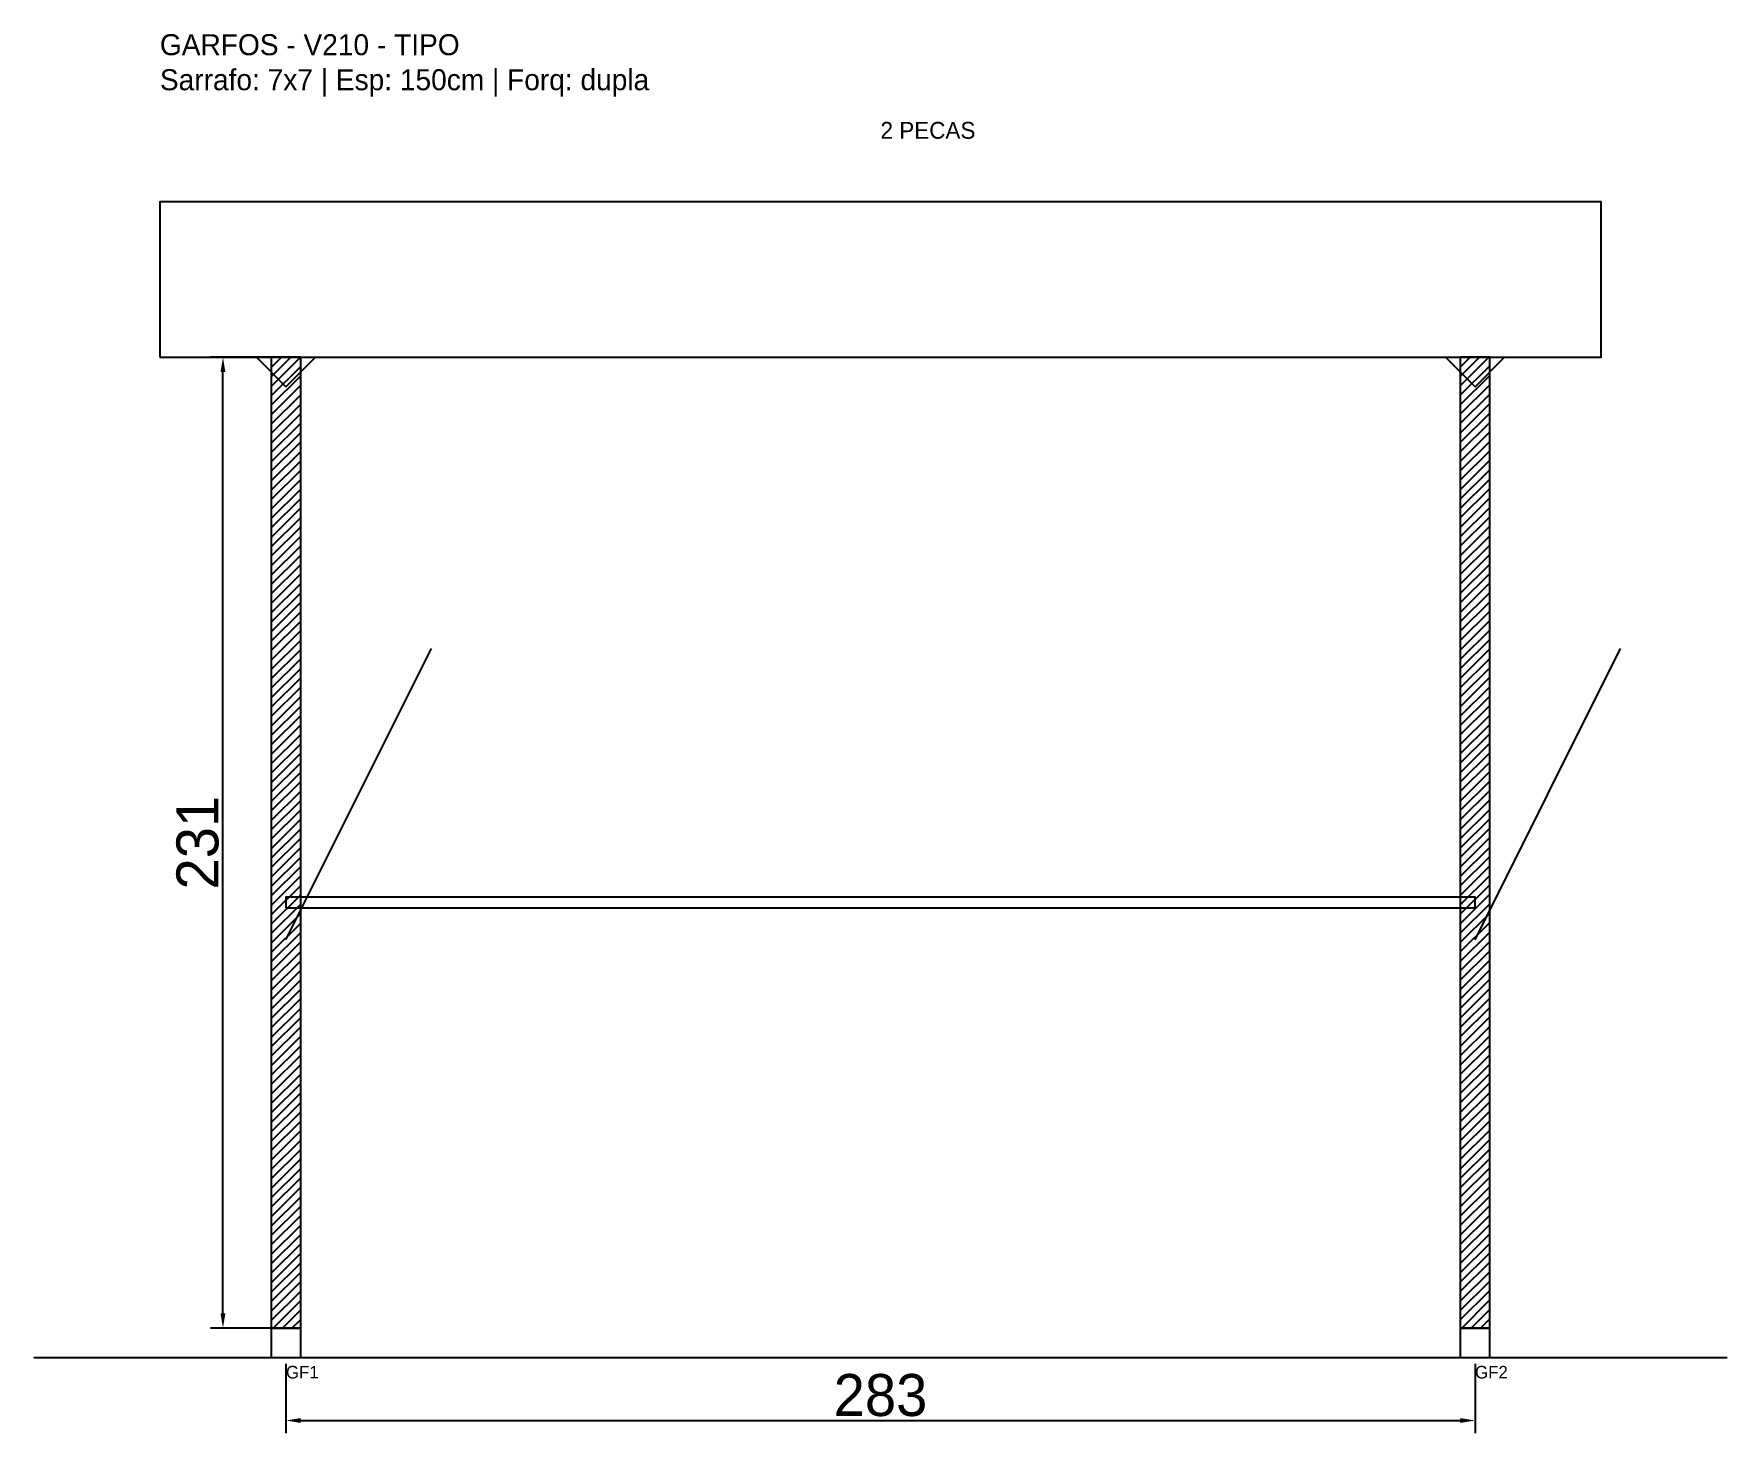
# Model space of a CAD drawing. Header units: metres. Extents: x -30 to 373, y -25 to 308.
import ezdxf

# ---------------------------------------------------------------- set-up
doc = ezdxf.new("R2010")
doc.units = ezdxf.units.M
for name, color, linetype in [('BARRA_ANCORAGEM', 1, 'Continuous'), ('COTA', 241, 'Continuous'), ('GARFOS OK', 3, 'Continuous'), ('NOME DA VIGA', 6, 'Continuous'), ('SARR_7x7', 40, 'Continuous'), ('TIRAS REESCORAMENTO', 252, 'Continuous'), ('VIGAS', 3, 'Continuous')]:
    doc.layers.add(name, color=color, linetype=linetype)
doc.dimstyles.new('EZ DXF', dxfattribs={"dimtxt": 10, "dimasz": 3.5, "dimexe": 3, "dimexo": 1.5, "dimgap": 1, "dimtad": 1, "dimdec": 1, "dimdsep": 46, "dimcen": 2.5, "dimazin": 3, "dimtfac": 1, "dimtmove": 0, "dimatfit": 3})

msp = doc.modelspace()

# ---------------------------------------------------------------- hatches: boundary and pattern name
at = {"layer": 'COTA'}
h = msp.add_hatch(dxfattribs=at)
h.set_pattern_fill('ANSI31', scale=0.5)
h.paths.add_polyline_path([(26.5, 0), (33.5, 0), (33.5, 231), (26.5, 231)])
h = msp.add_hatch(dxfattribs=at)
h.set_pattern_fill('ANSI31', scale=0.5)
h.paths.add_polyline_path([(309.500132, 0), (316.500132, 0), (316.500132, 231), (309.500132, 231)])

# ---------------------------------------------------------------- linework, layer by layer
at = {"layer": 'BARRA_ANCORAGEM'}
for p, q in [((30, 92.4), (64.65, 161.7)), ((313.000132, 92.4), (347.650132, 161.7))]:
    msp.add_line(p, q, dxfattribs=at)
at = {"layer": 'GARFOS OK'}
for p, q in [((30, 224), (23, 231)), ((23, 231), (37, 231)), ((30, 224), (37, 231)), ((313.000132, 224), (306.000132, 231)), ((306.000132, 231), (320.000132, 231)), ((313.000132, 224), (320.000132, 231))]:
    msp.add_line(p, q, dxfattribs=at)
at = {"layer": 'GARFOS OK', "linetype": 'CONTINUOUS'}
msp.add_line((-30, -7), (373.000132, -7), dxfattribs=at)
at = {"layer": 'GARFOS OK'}
for points in [[(26.5, 0), (33.5, 0), (33.5, 231), (26.5, 231), (26.5, 0)], [(309.500132, 0), (316.500132, 0), (316.500132, 231), (309.500132, 231), (309.500132, 0)]]:
    msp.add_lwpolyline(points, dxfattribs=at)
at = {"layer": 'SARR_7x7'}
for points in [[(26.5, -7), (33.5, -7), (33.5, 0), (26.5, 0), (26.5, -7)], [(309.500132, -7), (316.500132, -7), (316.500132, 0), (309.500132, 0), (309.500132, -7)]]:
    msp.add_lwpolyline(points, dxfattribs=at)
at = {"layer": 'TIRAS REESCORAMENTO'}
msp.add_lwpolyline([(30, 100), (313.000132, 100), (313.000132, 102.5), (30, 102.5), (30, 100)], dxfattribs=at)
at = {"layer": 'VIGAS'}
msp.add_lwpolyline([(0, 231), (343.000132, 231), (343.000132, 268), (0, 268), (0, 231)], dxfattribs=at)

# ---------------------------------------------------------------- texts
at = {"layer": 'NOME DA VIGA'}
for s, height, p in [('2 PECAS', 4, (171.500066, 283)), ('GF1', 3, (30, -12)), ('GF2', 3, (313.000132, -12))]:
    msp.add_text(s, height=height, dxfattribs=at).set_placement(p)
at = {"layer": 'NOME DA VIGA', "insert": (0, 293), "char_height": 5, "attachment_point": 7}
msp.add_mtext('GARFOS - V210 - TIPO\\PSarrafo: 7x7 | Esp: 150cm | Forq: dupla', dxfattribs=at)

# ---------------------------------------------------------------- dimensions: what is measured, and where the dimension line sits
at = {"layer": 'COTA'}
msp.add_linear_dim(base=(15, 0), p1=(30, 0), p2=(30, 231), angle=90, dimstyle='EZ DXF', dxfattribs=at).render()
msp.add_linear_dim(base=(30, -22), p1=(30, -7), p2=(313.000132, -7), dimstyle='EZ DXF', dxfattribs=at).render()

doc.saveas('drawing.dxf')
